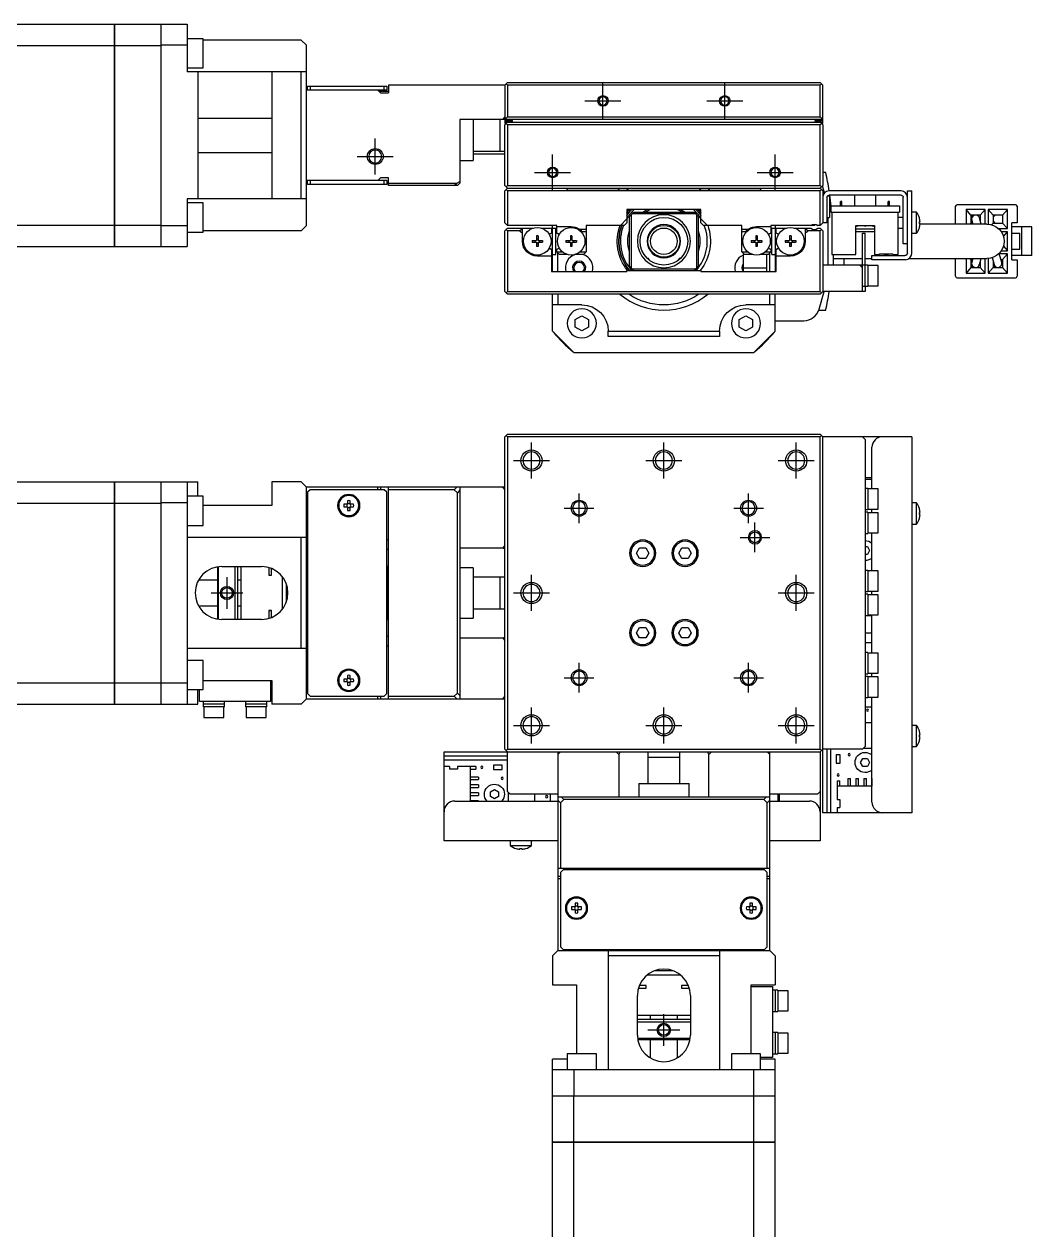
# Model space of a CAD drawing. Extents: x 0 to 840, y -8 to 467.
# Drawn here: x 228.7 to 419, y 238.8 to 466.5 of the extents above; entities that cross this region are included whole.
import ezdxf

# ---------------------------------------------------------------- set-up
doc = ezdxf.new("R2010")
doc.units = 0
doc.header["$LTSCALE"] = 0.5
doc.linetypes.add('CENTER', pattern=[50.8, 31.75, -6.35, 6.35, -6.35])
for name, color, linetype in [('MSM_CENTER', 1, 'CENTER'), ('MSM_CONTINUOUS', 7, 'CONTINUOUS'), ('MSM_NARROW', 5, 'CONTINUOUS')]:
    doc.layers.add(name, color=color, linetype=linetype)

msp = doc.modelspace()

# ---------------------------------------------------------------- linework, layer by layer
at = {"layer": 'MSM_CENTER'}
for p, q in [((338.05, 448.6), (338.05, 455.4)), ((361.05, 448.6), (361.05, 455.4)), ((334.65, 452), (341.45, 452)), ((357.65, 452), (364.45, 452)), ((295.05, 438.1), (295.05, 444.9)), ((328.55, 435.1), (328.55, 441.9)), ((370.55, 435.1), (370.55, 441.9)), ((291.65, 441.5), (298.45, 441.5)), ((325.15, 438.5), (331.95, 438.5)), ((367.15, 438.5), (373.95, 438.5)), ((324.55, 380.7), (324.55, 387.5)), ((349.55, 380.7), (349.55, 387.5)), ((374.55, 380.7), (374.55, 387.5)), ((321.15, 384.1), (327.95, 384.1)), ((346.15, 384.1), (352.95, 384.1)), ((371.15, 384.1), (377.95, 384.1)), ((333.55, 372.3), (333.55, 377.9)), ((365.55, 372.3), (365.55, 377.9)), ((330.75, 375.1), (336.35, 375.1)), ((362.75, 375.1), (368.35, 375.1)), ((366.75, 366.8), (366.75, 372.4)), ((363.95, 369.6), (369.55, 369.6)), ((267.05, 362.1), (267.05, 356.1)), ((324.55, 355.7), (324.55, 362.5)), ((374.55, 355.7), (374.55, 362.5)), ((264.05, 359.1), (270.05, 359.1)), ((321.15, 359.1), (327.95, 359.1)), ((371.15, 359.1), (377.95, 359.1)), ((333.55, 340.3), (333.55, 345.9)), ((365.55, 340.3), (365.55, 345.9)), ((330.75, 343.1), (336.35, 343.1)), ((362.75, 343.1), (368.35, 343.1)), ((324.55, 330.7), (324.55, 337.5)), ((349.55, 330.7), (349.55, 337.5)), ((374.55, 330.7), (374.55, 337.5)), ((321.15, 334.1), (327.95, 334.1)), ((346.15, 334.1), (352.95, 334.1)), ((371.15, 334.1), (377.95, 334.1)), ((349.55, 273.6), (349.55, 279.6)), ((346.55, 276.6), (352.55, 276.6))]:
    msp.add_line(p, q, dxfattribs=at)
at = {"layer": 'MSM_CONTINUOUS'}
for p, q in [((221.85, 466.5), (245.8, 466.5)), ((245.8, 424.5), (245.8, 466.5)), ((245.8, 466.45), (245.85, 466.45)), ((245.85, 424.5), (245.85, 466.5)), ((245.85, 466.5), (259.55, 466.5)), ((254.55, 466.5), (254.55, 424.5)), ((259.55, 466.5), (259.55, 457.5)), ((221.85, 462.47), (245.8, 462.47)), ((245.8, 462.22), (245.85, 462.22)), ((245.85, 462.47), (254.55, 462.47)), ((259.55, 462.5), (254.55, 462.5)), ((262.55, 463.75), (259.55, 463.75)), ((262.55, 458.25), (262.55, 463.75)), ((281.05, 463.5), (262.55, 463.5)), ((282.05, 462.5), (281.05, 463.5)), ((282.05, 428.5), (282.05, 462.5)), ((259.55, 458.25), (262.55, 458.25)), ((282.05, 457.5), (259.55, 457.5)), ((261.55, 457.5), (261.55, 433.5)), ((275.55, 457.5), (275.55, 433.5)), ((281.05, 433.5), (281.05, 457.5)), ((320.05, 455.5), (319.8, 455.25)), ((320.05, 455.5), (379.05, 455.5)), ((379.55, 455), (379.05, 455.5)), ((297.25, 454), (282.05, 454)), ((282.25, 454), (282.25, 454.8)), ((282.25, 454.8), (297.25, 454.8)), ((282.75, 454.8), (282.75, 454)), ((296.05, 453.5), (295.55, 454)), ((297.55, 453.75), (295.8, 453.75)), ((296.05, 453.5), (297.55, 453.5)), ((296.75, 454), (296.75, 454.8)), ((297.25, 454.8), (297.25, 454)), ((297.55, 455), (297.55, 453.5)), ((319.55, 455), (297.55, 455)), ((319.55, 455), (319.8, 455.25)), ((319.55, 455), (319.55, 447.8)), ((319.8, 455.25), (320.05, 455)), ((320.05, 455), (320.05, 449)), ((379.05, 455), (320.05, 455)), ((379.05, 455), (379.3, 455.25)), ((379.05, 449), (379.05, 455)), ((379.55, 447.8), (379.55, 455)), ((275.55, 448.71), (261.55, 448.71)), ((379.55, 448.5), (311.05, 448.5)), ((311.05, 448.5), (311.05, 436.5)), ((313.55, 448.5), (313.55, 440.75)), ((318.55, 448.5), (318.55, 442.5)), ((319.55, 449), (319.05, 448.5)), ((320.05, 449), (319.55, 448.5)), ((320.05, 449), (379.05, 449)), ((379.55, 448.5), (379.05, 449)), ((319.55, 448.28), (320.95, 448.28)), ((319.55, 447.5), (320.05, 448)), ((319.65, 447.7), (319.55, 447.8)), ((319.55, 436), (319.55, 447.5)), ((319.65, 447.6), (319.65, 447.8)), ((319.8, 447.75), (320.05, 447.5)), ((320.65, 448.1), (319.95, 448.1)), ((320.05, 448), (379.05, 448)), ((320.05, 447.5), (320.05, 436)), ((379.05, 447.5), (320.05, 447.5)), ((320.95, 448), (320.95, 448.28)), ((379.55, 448.28), (378.15, 448.28)), ((378.15, 448), (378.15, 448.28)), ((379.15, 448.1), (378.45, 448.1)), ((379.55, 447.5), (379.05, 448)), ((379.05, 447.5), (379.3, 447.75)), ((379.05, 436), (379.05, 447.5)), ((379.55, 447.8), (379.45, 447.7)), ((379.45, 447.8), (379.45, 447.6)), ((379.55, 447.5), (379.55, 436)), ((261.55, 442.29), (275.55, 442.29)), ((313.55, 442.5), (319.55, 442.5)), ((313.55, 442), (319.55, 442)), ((311.05, 440.75), (313.55, 440.75)), ((295.55, 437), (296.05, 437.5)), ((297.55, 437.5), (296.05, 437.5)), ((297.55, 436), (297.55, 437.5)), ((380.12, 438.5), (379.55, 438.5)), ((297.25, 437), (282.05, 437)), ((282.25, 436.2), (282.25, 437)), ((297.25, 436.2), (282.25, 436.2)), ((282.75, 437), (282.75, 436.2)), ((296.75, 436.2), (296.75, 437)), ((297.25, 437), (297.25, 436.2)), ((297.55, 436.5), (310.44, 436.5)), ((310.55, 436), (297.55, 436)), ((309.94, 436), (310.44, 436.5)), ((310.44, 436.5), (311.05, 436.81)), ((311.05, 436.5), (310.55, 436)), ((320.05, 435.5), (319.55, 436)), ((319.55, 435), (320.05, 435.5)), ((319.55, 429), (319.55, 435)), ((320.05, 436), (319.8, 435.75)), ((319.8, 435.25), (320.05, 435)), ((320.05, 436), (379.05, 436)), ((320.05, 435.5), (379.05, 435.5)), ((320.05, 435), (320.05, 428.5)), ((379.05, 435), (320.05, 435)), ((331.05, 435.5), (331.4, 435.15)), ((331.4, 435.15), (367.7, 435.15)), ((367.7, 435.15), (368.05, 435.5)), ((379.3, 435.75), (379.05, 436)), ((379.05, 435.5), (379.55, 436)), ((379.05, 435.5), (379.55, 435)), ((379.05, 435), (379.3, 435.25)), ((379.05, 428.5), (379.05, 435)), ((379.9, 434.65), (379.53, 435.98)), ((379.55, 435), (379.55, 429)), ((394.35, 435), (380.75, 435)), ((395.55, 435), (396.35, 435)), ((395.55, 423.3), (395.55, 435)), ((396.35, 423.2), (396.35, 435)), ((282.05, 433.5), (259.55, 433.5)), ((259.55, 433.5), (259.55, 424.5)), ((262.55, 432.75), (259.55, 432.75)), ((262.55, 427.25), (262.55, 432.75)), ((380.35, 433.8), (380.35, 429)), ((380.85, 434), (380.4, 434)), ((380.55, 434), (380.55, 434.15)), ((394.35, 434.2), (380.75, 434.2)), ((380.85, 434), (380.85, 430)), ((382.92, 432.2), (382.92, 433)), ((383.17, 433), (382.92, 433)), ((383.17, 432.2), (383.17, 433)), ((385.55, 434.2), (385.55, 432.2)), ((389.55, 432.2), (389.55, 434.2)), ((392.17, 433), (391.92, 433)), ((391.92, 432.2), (391.92, 433)), ((392.17, 432.2), (392.17, 433)), ((394.75, 425), (394.75, 433.8)), ((356.55, 431.5), (342.55, 431.5)), ((342.55, 431.5), (342.55, 429)), ((343.05, 430.2), (343.35, 430.5)), ((343.55, 430.7), (343.35, 430.5)), ((343.35, 430.5), (343.35, 420.5)), ((343.55, 430.7), (343.85, 431)), ((355.55, 430.7), (343.55, 430.7)), ((343.85, 431), (355.25, 431)), ((355.25, 431), (356.05, 430.2)), ((355.75, 420.5), (355.75, 430.5)), ((356.55, 429), (356.55, 431.5)), ((381.05, 431.32), (380.85, 431.32)), ((381.05, 432.2), (381.05, 431)), ((381.05, 432.2), (394.05, 432.2)), ((381.05, 431), (394.05, 431)), ((381.3, 431), (381.3, 423)), ((393.8, 423), (393.8, 431)), ((394.05, 432.2), (394.05, 431)), ((397.25, 431), (396.35, 431)), ((397.25, 427), (397.25, 431)), ((404.65, 428.75), (404.65, 432.1)), ((415.95, 432.4), (404.95, 432.4)), ((410.2, 431.5), (406.65, 431.5)), ((407.55, 430.45), (406.65, 431.5)), ((406.65, 431.5), (406.65, 428.75)), ((409.3, 430.45), (407.55, 430.45)), ((407.55, 430.45), (407.55, 428.95)), ((407.55, 430.08), (407.92, 430.45)), ((409.3, 430.45), (410.2, 431.5)), ((409.3, 430.45), (409.3, 429.39)), ((410.2, 428.75), (410.2, 431.5)), ((410.8, 431.5), (410.8, 428.74)), ((414.45, 431.5), (410.8, 431.5)), ((411.75, 430.45), (410.8, 431.5)), ((413.5, 430.45), (411.75, 430.45)), ((411.75, 430.45), (411.75, 428.95)), ((411.75, 430.08), (412.12, 430.45)), ((413.5, 430.45), (414.45, 431.5)), ((413.5, 430.45), (413.5, 428.95)), ((414.45, 427.9), (414.45, 431.5)), ((416.25, 432.1), (416.25, 429)), ((221.85, 428.53), (245.8, 428.53)), ((245.8, 428.79), (245.85, 428.79)), ((245.85, 428.53), (254.55, 428.53)), ((254.55, 428.5), (259.55, 428.5)), ((281.05, 427.5), (282.05, 428.5)), ((320.05, 428.5), (319.55, 429)), ((319.55, 427.5), (320.05, 428)), ((329.35, 428.5), (320.05, 428.5)), ((320.05, 428), (324.93, 428)), ((322.85, 425.5), (322.85, 428)), ((326.36, 428), (328.35, 428)), ((328.35, 428), (328.35, 427.05)), ((328.55, 419.8), (328.55, 428.5)), ((328.55, 428), (329.15, 428)), ((329.15, 423), (329.15, 428)), ((329.35, 427.05), (329.35, 428.5)), ((329.35, 428.28), (332, 428.28)), ((342.05, 428.5), (334.85, 428.5)), ((334.85, 428.5), (334.85, 423.5)), ((341.34, 428.5), (342.55, 429.71)), ((342.55, 429), (342.05, 428.5)), ((343.05, 420.8), (343.05, 430.2)), ((348.49, 428.47), (348.48, 428.47)), ((356.05, 430.2), (356.05, 420.8)), ((356.55, 429.71), (357.76, 428.5)), ((357.05, 428.5), (356.55, 429)), ((364.25, 428.5), (357.05, 428.5)), ((364.25, 423.5), (364.25, 428.5)), ((367.09, 428.28), (369.75, 428.28)), ((378.05, 428.5), (369.75, 428.5)), ((369.75, 428.5), (369.75, 427.05)), ((369.95, 428), (370.55, 428)), ((369.95, 423), (369.95, 428)), ((370.55, 428.5), (370.55, 419.8)), ((370.75, 427.05), (370.75, 428)), ((370.75, 428), (372.73, 428)), ((374.16, 428), (377.29, 428)), ((376.25, 428), (376.25, 425.5)), ((378.05, 428.5), (378.05, 428.75)), ((379.05, 428.5), (378.61, 428.5)), ((378.61, 428), (379.05, 428)), ((379.55, 429), (379.05, 428.5)), ((379.05, 428), (379.55, 427.5)), ((380.35, 429), (379.55, 429)), ((380.35, 430), (380.85, 430)), ((380.55, 421), (380.55, 430)), ((385.8, 428.5), (389.3, 428.5)), ((385.8, 423), (385.8, 428.5)), ((389.3, 428.5), (389.3, 423)), ((394.75, 430), (393.8, 430)), ((393.8, 428), (394.75, 428)), ((397.8, 429.93), (397.8, 429.95)), ((397.8, 429.2), (397.94, 429.2)), ((397.8, 428.8), (397.8, 429.2)), ((397.94, 428.8), (397.8, 428.8)), ((397.8, 428.05), (397.8, 428.07)), ((410.55, 428.75), (397.93, 428.75)), ((407.55, 428.95), (407.38, 428.75)), ((407.84, 429.04), (407.55, 429.33)), ((407.55, 428.95), (407.86, 428.95)), ((407.7, 429.49), (407.92, 428.75)), ((409.49, 428.75), (409.14, 429.91)), ((411.75, 428.95), (411.45, 428.62)), ((412.12, 428.95), (411.75, 429.33)), ((411.75, 428.95), (413.5, 428.95)), ((413.5, 428.95), (414.45, 427.9)), ((416.25, 429), (415.25, 429)), ((415.25, 422), (415.25, 429)), ((419.05, 428.2), (415.25, 428.2)), ((417.13, 422.8), (417.13, 428.2)), ((419.05, 422.8), (419.05, 428.2)), ((259.55, 427.25), (262.55, 427.25)), ((281.05, 427.5), (262.55, 427.5)), ((319.55, 416), (319.55, 427.5)), ((319.8, 427.75), (320.05, 427.5)), ((320.05, 427.5), (320.05, 416)), ((322.35, 427.5), (320.05, 427.5)), ((322.85, 427.86), (322.35, 427.5)), ((322.35, 427.5), (322.85, 427)), ((325.79, 426.5), (325.5, 426.5)), ((325.5, 426.5), (325.5, 425.71)), ((325.5, 425.97), (325.79, 425.97)), ((325.79, 426.5), (325.79, 425.71)), ((328.35, 427.05), (328.05, 426.88)), ((329.35, 427.05), (329.57, 426.92)), ((329.55, 426.93), (329.55, 426.94)), ((332.19, 426.5), (331.9, 426.5)), ((331.9, 426.5), (331.9, 425.71)), ((331.9, 425.97), (332.19, 425.97)), ((332.19, 426.5), (332.19, 425.71)), ((333.56, 427.8), (334.85, 427.8)), ((334.85, 427.3), (334.13, 427.3)), ((346.68, 426.81), (346.75, 426.88)), ((346.75, 426.94), (346.75, 426.88)), ((364.25, 427.8), (365.53, 427.8)), ((364.97, 427.3), (364.25, 427.3)), ((367.19, 426.5), (366.9, 426.5)), ((366.9, 426.5), (366.9, 425.71)), ((366.9, 425.97), (367.19, 425.97)), ((367.19, 426.5), (367.19, 425.71)), ((369.53, 426.92), (369.75, 427.05)), ((369.55, 426.93), (369.55, 426.94)), ((371.04, 426.88), (370.75, 427.05)), ((373.59, 426.5), (373.3, 426.5)), ((373.3, 426.5), (373.3, 425.71)), ((373.3, 425.97), (373.59, 425.97)), ((373.59, 426.5), (373.59, 425.71)), ((376.75, 427.5), (376.25, 427.86)), ((376.25, 427), (376.75, 427.5)), ((379.05, 427.5), (376.75, 427.5)), ((379.05, 427.5), (379.3, 427.75)), ((379.05, 416), (379.05, 427.5)), ((379.55, 427.5), (379.55, 416)), ((389.3, 427.8), (385.8, 427.8)), ((389.3, 427.3), (385.8, 427.3)), ((387.05, 416), (387.05, 427)), ((387.05, 427), (387.55, 427)), ((387.55, 417), (387.55, 427)), ((396.35, 427), (397.25, 427)), ((412.74, 427.9), (414.45, 427.9)), ((414.45, 427.3), (413.25, 427.3)), ((413.66, 426.43), (414.45, 427.3)), ((414.45, 423.7), (414.45, 427.3)), ((415.25, 427), (416.75, 427)), ((416.75, 424), (416.75, 427)), ((221.85, 424.5), (245.8, 424.5)), ((245.8, 424.55), (245.85, 424.55)), ((245.85, 424.5), (259.55, 424.5)), ((324.65, 425.65), (325.44, 425.65)), ((324.65, 425.65), (324.65, 425.36)), ((324.65, 425.36), (325.44, 425.36)), ((325.18, 425.65), (325.18, 425.36)), ((325.5, 425.3), (325.5, 424.5)), ((325.5, 425.03), (325.79, 425.03)), ((325.79, 424.5), (325.5, 424.5)), ((325.79, 425.3), (325.79, 424.5)), ((325.85, 425.65), (326.65, 425.65)), ((325.85, 425.36), (326.65, 425.36)), ((326.12, 425.36), (326.12, 425.65)), ((326.65, 425.65), (326.65, 425.36)), ((328.05, 424.12), (328.35, 423.95)), ((328.35, 423.95), (328.35, 419.8)), ((329.57, 424.08), (329.35, 423.95)), ((329.35, 423.5), (329.35, 423.95)), ((329.35, 423.5), (330.39, 423.5)), ((329.85, 423), (329.35, 423.5)), ((329.55, 424.07), (329.55, 424.08)), ((331.05, 425.65), (331.84, 425.65)), ((331.05, 425.65), (331.05, 425.36)), ((331.05, 425.36), (331.84, 425.36)), ((331.58, 425.65), (331.58, 425.36)), ((331.9, 425.3), (331.9, 424.5)), ((331.9, 425.03), (332.19, 425.03)), ((332.19, 424.5), (331.9, 424.5)), ((332.19, 425.3), (332.19, 424.5)), ((332.25, 425.65), (333.05, 425.65)), ((332.25, 425.36), (333.05, 425.36)), ((332.52, 425.36), (332.52, 425.65)), ((333.05, 425.65), (333.05, 425.36)), ((333.71, 423.5), (334.85, 423.5)), ((334.85, 423.5), (334.35, 423)), ((346.75, 424.13), (346.68, 424.19)), ((346.75, 424.13), (346.75, 424.06)), ((364.25, 423.5), (365.39, 423.5)), ((364.75, 423), (364.25, 423.5)), ((366.05, 425.65), (366.84, 425.65)), ((366.05, 425.65), (366.05, 425.36)), ((366.05, 425.36), (366.84, 425.36)), ((366.58, 425.65), (366.58, 425.36)), ((366.9, 425.3), (366.9, 424.5)), ((366.9, 425.03), (367.19, 425.03)), ((367.19, 424.5), (366.9, 424.5)), ((367.19, 425.3), (367.19, 424.5)), ((367.25, 425.65), (368.05, 425.65)), ((367.25, 425.36), (368.05, 425.36)), ((367.52, 425.36), (367.52, 425.65)), ((368.05, 425.65), (368.05, 425.36)), ((368.71, 423.5), (369.75, 423.5)), ((369.75, 423.5), (369.25, 423)), ((369.75, 423.95), (369.53, 424.08)), ((369.55, 424.07), (369.55, 424.08)), ((369.75, 423.95), (369.75, 423.5)), ((370.75, 423.95), (371.04, 424.12)), ((370.75, 419.8), (370.75, 423.95)), ((372.45, 425.65), (373.24, 425.65)), ((372.45, 425.65), (372.45, 425.36)), ((372.45, 425.36), (373.24, 425.36)), ((372.98, 425.65), (372.98, 425.36)), ((373.3, 425.3), (373.3, 424.5)), ((373.3, 425.03), (373.59, 425.03)), ((373.59, 424.5), (373.3, 424.5)), ((373.59, 425.3), (373.59, 424.5)), ((373.65, 425.65), (374.45, 425.65)), ((373.65, 425.36), (374.45, 425.36)), ((373.92, 425.36), (373.92, 425.65)), ((374.45, 425.65), (374.45, 425.36)), ((395.55, 425), (394.75, 425)), ((413.25, 423.7), (414.45, 423.7)), ((413.66, 424.57), (414.45, 423.7)), ((415.25, 424), (416.75, 424)), ((328.35, 422.7), (325.65, 422.7)), ((328.55, 423), (329.15, 423)), ((329.55, 419.8), (329.55, 423.3)), ((331.33, 423), (329.85, 423)), ((334.35, 423), (332.76, 423)), ((346.38, 422.3), (346.57, 422.3)), ((346.8, 422.08), (346.57, 422.3)), ((346.8, 422.08), (346.63, 422.08)), ((346.8, 421.94), (346.8, 422.08)), ((346.8, 421.94), (346.8, 421.94)), ((348.48, 422.54), (348.49, 422.54)), ((352.52, 422.3), (352.3, 422.08)), ((352.47, 422.08), (352.3, 422.08)), ((352.3, 422.08), (352.3, 421.94)), ((352.52, 422.3), (352.71, 422.3)), ((366.33, 423), (364.5, 423)), ((364.5, 423), (364.5, 419.8)), ((369.25, 423), (367.76, 423)), ((369, 419.8), (369, 423)), ((369.55, 419.8), (369.55, 423.3)), ((369.95, 423), (370.55, 423)), ((373.45, 422.7), (370.75, 422.7)), ((381.3, 423), (385.8, 423)), ((381.55, 423), (381.55, 421)), ((381.55, 422.25), (387.05, 422.25)), ((383.55, 422.25), (383.55, 421)), ((387.55, 422.25), (388.85, 422.25)), ((388.85, 422), (388.85, 422.8)), ((388.85, 422.8), (395.05, 422.8)), ((395.15, 422), (388.85, 422)), ((389.3, 423), (390.3, 423)), ((390.3, 423.1), (392.8, 423.1)), ((390.3, 423), (390.3, 423.1)), ((391.1, 423.1), (391.1, 423)), ((391.1, 423), (392, 423)), ((391.47, 423.1), (391.47, 423)), ((391.62, 423.1), (391.62, 423)), ((392, 423.1), (392, 423)), ((392.8, 423), (392.8, 423.1)), ((392.8, 423), (393.8, 423)), ((395.88, 422.25), (410.55, 422.25)), ((404.65, 418.9), (404.65, 422.25)), ((406.65, 422.25), (406.65, 419.5)), ((407.55, 422.05), (407.38, 422.25)), ((407.86, 422.05), (407.55, 422.05)), ((407.55, 422.05), (407.55, 420.55)), ((407.55, 421.68), (407.84, 421.97)), ((407.92, 422.25), (407.7, 421.51)), ((409.14, 421.09), (409.49, 422.25)), ((409.3, 421.61), (409.3, 420.55)), ((410.2, 419.5), (410.2, 422.25)), ((410.8, 422.26), (410.8, 419.5)), ((411.58, 422.23), (411.45, 422.38)), ((411.54, 422.41), (411.9, 421.1)), ((411.75, 421.65), (411.75, 420.55)), ((413.35, 421.5), (412.87, 423.22)), ((414.45, 423.1), (412.9, 423.1)), ((413.19, 422.05), (413.5, 422.05)), ((413.5, 422.05), (414.45, 423.1)), ((413.5, 422.05), (413.5, 420.55)), ((414.45, 419.5), (414.45, 423.1)), ((419.05, 422.8), (415.25, 422.8)), ((415.25, 422), (416.25, 422)), ((416.25, 422), (416.25, 418.9)), ((328.35, 419.8), (342.55, 419.8)), ((342.55, 419.8), (342.55, 420)), ((342.55, 420), (356.55, 420)), ((343.85, 420), (343.05, 420.8)), ((343.55, 420.3), (355.55, 420.3)), ((355.55, 420.3), (355.25, 420)), ((355.55, 420.3), (355.75, 420.5)), ((356.05, 420.8), (355.75, 420.5)), ((356.55, 420), (356.55, 419.8)), ((356.55, 419.8), (370.75, 419.8)), ((364.5, 420.5), (369, 420.5)), ((388.05, 421), (379.55, 421)), ((386.55, 421), (387.05, 420.5)), ((388.05, 421), (388.05, 417)), ((390.05, 420.9), (388.05, 420.9)), ((390.05, 417.1), (390.05, 420.9)), ((407.55, 420.55), (406.65, 419.5)), ((406.65, 419.5), (410.2, 419.5)), ((407.92, 420.55), (407.55, 420.93)), ((407.55, 420.55), (409.3, 420.55)), ((409.3, 420.55), (410.2, 419.5)), ((411.75, 420.55), (410.8, 419.5)), ((410.8, 419.5), (414.45, 419.5)), ((412.12, 420.55), (411.75, 420.93)), ((411.75, 420.55), (413.5, 420.55)), ((413.5, 420.55), (414.45, 419.5)), ((387.05, 417), (388.05, 417)), ((387.55, 417), (387.55, 416)), ((388.05, 417.1), (390.05, 417.1)), ((404.95, 418.6), (415.95, 418.6)), ((320.05, 415.5), (319.55, 416)), ((320.05, 416), (319.8, 415.75)), ((320.05, 416), (379.05, 416)), ((379.05, 415.5), (320.05, 415.5)), ((328.55, 408.5), (328.55, 415.5)), ((329.55, 415.5), (329.55, 413.5)), ((369.55, 413.5), (369.55, 415.5)), ((370.55, 408.5), (370.55, 415.5)), ((378.85, 412.67), (379.81, 416)), ((379.3, 415.75), (379.05, 416)), ((379.55, 416), (379.05, 415.5)), ((387.55, 416), (379.55, 416)), ((334.05, 413.5), (328.55, 413.5)), ((370.55, 413.5), (365.05, 413.5)), ((378.8, 412.5), (380.12, 412.5)), ((332.8, 410.72), (334.05, 411.44)), ((332.8, 409.28), (332.8, 410.72)), ((334.05, 411.44), (335.3, 410.72)), ((335.3, 410.72), (335.3, 409.28)), ((363.8, 410.72), (365.05, 411.44)), ((363.8, 409.28), (363.8, 410.72)), ((365.05, 411.44), (366.3, 410.72)), ((366.3, 410.72), (366.3, 409.28)), ((370.55, 410.5), (375.97, 410.5)), ((328.55, 408.5), (332.55, 404.5)), ((334.05, 408.56), (332.8, 409.28)), ((335.3, 409.28), (334.05, 408.56)), ((339.05, 408.5), (360.05, 408.5)), ((339.05, 407.5), (339.05, 408.5)), ((360.05, 408.5), (360.05, 407.5)), ((365.05, 408.56), (363.8, 409.28)), ((366.3, 409.28), (365.05, 408.56)), ((366.55, 404.5), (370.55, 408.5)), ((360.05, 407.5), (339.05, 407.5)), ((332.55, 404.5), (366.55, 404.5)), ((320.05, 389.1), (319.55, 388.6)), ((319.55, 329.6), (319.55, 388.6)), ((320.05, 388.6), (319.8, 388.85)), ((320.05, 389.1), (379.05, 389.1)), ((379.05, 388.6), (320.05, 388.6)), ((320.05, 388.6), (320.05, 329.6)), ((379.55, 388.6), (379.05, 389.1)), ((379.3, 388.85), (379.05, 388.6)), ((379.05, 329.6), (379.05, 388.6)), ((396.35, 388.6), (379.55, 388.6)), ((379.55, 317.6), (379.55, 388.6)), ((387.55, 388.1), (387.05, 388.6)), ((387.55, 388.1), (387.55, 330.1)), ((396.35, 388.6), (396.35, 317.6)), ((388.85, 378.75), (388.85, 386.6)), ((387.55, 380.9), (388.85, 380.9)), ((387.55, 380.6), (388.85, 380.6)), ((221.85, 380.1), (245.8, 380.1)), ((245.8, 338.1), (245.8, 380.1)), ((245.8, 380.05), (245.85, 380.05)), ((245.85, 338.1), (245.85, 380.1)), ((245.85, 380.1), (261.55, 380.1)), ((254.55, 380.1), (254.55, 338.1)), ((259.55, 380.1), (259.55, 338.1)), ((261.55, 377.35), (261.55, 380.1)), ((275.55, 380.1), (275.55, 375.6)), ((281.05, 380.1), (275.55, 380.1)), ((282.05, 379.1), (281.05, 380.1)), ((282.05, 339.1), (282.05, 379.1)), ((319.55, 379.1), (282.05, 379.1)), ((282.75, 378.6), (282.25, 378.1)), ((282.25, 378.1), (282.25, 340.1)), ((296.75, 378.6), (282.75, 378.6)), ((295.55, 378.6), (295.55, 379.1)), ((296.05, 379.1), (296.05, 378.6)), ((297.25, 378.1), (296.75, 378.6)), ((297.25, 340.1), (297.25, 378.1)), ((297.55, 339.1), (297.55, 379.1)), ((309.94, 378.6), (297.55, 378.6)), ((309.94, 378.6), (310.44, 379.1)), ((310.55, 377.99), (309.94, 378.6)), ((311.05, 378.49), (310.55, 377.99)), ((310.55, 340.21), (310.55, 377.99)), ((311.05, 379.1), (311.05, 339.1)), ((319.05, 379.1), (319.55, 378.6)), ((388.05, 378.85), (387.55, 378.85)), ((388.05, 378.85), (388.05, 374.85)), ((390.05, 378.75), (388.05, 378.75)), ((390.05, 374.95), (390.05, 378.75)), ((221.85, 376.07), (245.8, 376.07)), ((245.8, 375.81), (245.85, 375.81)), ((245.85, 376.07), (254.55, 376.07)), ((259.55, 376.1), (254.55, 376.1)), ((262.55, 377.35), (259.55, 377.35)), ((262.55, 371.85), (262.55, 377.35)), ((289.81, 375.84), (289.13, 375.84)), ((289.81, 376.52), (289.81, 375.84)), ((290.29, 375.84), (290.29, 376.52)), ((290.97, 375.84), (290.29, 375.84)), ((397.25, 376.1), (396.35, 376.1)), ((397.25, 372.1), (397.25, 376.1)), ((275.55, 375.6), (262.55, 375.6)), ((289.13, 375.36), (289.81, 375.36)), ((289.81, 375.36), (289.81, 374.68)), ((290.29, 374.68), (290.29, 375.36)), ((290.29, 375.36), (290.97, 375.36)), ((387.55, 374.85), (388.05, 374.85)), ((388.05, 374.35), (387.55, 374.35)), ((388.05, 374.95), (390.05, 374.95)), ((388.05, 374.35), (388.05, 370.35)), ((390.05, 374.25), (388.05, 374.25)), ((388.85, 374.25), (388.85, 374.95)), ((390.05, 370.45), (390.05, 374.25)), ((397.8, 375.03), (397.8, 375.05)), ((397.8, 374.3), (397.94, 374.3)), ((397.8, 373.9), (397.8, 374.3)), ((397.94, 373.9), (397.8, 373.9)), ((259.55, 371.85), (262.55, 371.85)), ((396.35, 372.1), (397.25, 372.1)), ((397.8, 373.15), (397.8, 373.17)), ((282.05, 369.6), (259.55, 369.6)), ((281.05, 348.6), (281.05, 369.6)), ((282.25, 369.1), (282.05, 369.1)), ((297.55, 369.1), (297.25, 369.1)), ((387.55, 370.35), (388.05, 370.35)), ((388.05, 370.45), (390.05, 370.45)), ((388.85, 363.25), (388.85, 370.45)), ((282.25, 366.6), (282.05, 366.6)), ((297.25, 367.35), (297.55, 367.35)), ((319.05, 367.58), (311.05, 367.58)), ((319.55, 368.08), (319.05, 367.58)), ((344.39, 366.6), (344.97, 367.6)), ((344.97, 365.6), (344.39, 366.6)), ((344.97, 367.6), (346.13, 367.6)), ((346.13, 367.6), (346.7, 366.6)), ((346.7, 366.6), (346.13, 365.6)), ((352.39, 366.6), (352.97, 367.6)), ((352.97, 365.6), (352.39, 366.6)), ((352.97, 367.6), (354.13, 367.6)), ((354.13, 367.6), (354.7, 366.6)), ((354.7, 366.6), (354.13, 365.6)), ((387.55, 367.85), (387.98, 367.85)), ((387.98, 367.85), (388.41, 367.1)), ((388.41, 367.1), (387.98, 366.35)), ((346.13, 365.6), (344.97, 365.6)), ((354.13, 365.6), (352.97, 365.6)), ((387.98, 366.35), (387.55, 366.35)), ((265.25, 364.03), (265.25, 354.16)), ((265.45, 354.14), (265.45, 364.06)), ((266.05, 364.1), (273.55, 364.1)), ((268.55, 364.1), (268.55, 354.1)), ((269.05, 364.1), (269.05, 354.1)), ((269.75, 354.1), (269.75, 364.1)), ((274.95, 363.9), (274.95, 362.43)), ((274.95, 362.45), (275.45, 362.45)), ((274.95, 362.43), (275.45, 362.43)), ((275.45, 362.43), (275.45, 363.72)), ((277.45, 362.23), (277.45, 355.97)), ((297.35, 364.1), (297.25, 364.1)), ((297.35, 354.1), (297.35, 364.1)), ((297.55, 363.9), (297.35, 364.1)), ((313.55, 363.85), (311.05, 363.85)), ((313.55, 363.85), (313.55, 354.35)), ((319.55, 362.1), (313.55, 362.1)), ((318.55, 362.1), (318.55, 356.1)), ((388.05, 363.35), (387.55, 363.35)), ((388.05, 363.35), (388.05, 359.35)), ((390.05, 363.25), (388.05, 363.25)), ((390.05, 359.45), (390.05, 363.25)), ((261.72, 361.6), (265.25, 361.6)), ((269.05, 361.6), (269.75, 361.6)), ((278.25, 360.81), (278.25, 357.39)), ((278.25, 360.35), (278.39, 360.35)), ((278.39, 357.85), (278.25, 357.85)), ((387.55, 359.35), (388.05, 359.35)), ((388.05, 358.85), (387.55, 358.85)), ((388.05, 359.45), (390.05, 359.45)), ((388.05, 358.85), (388.05, 354.85)), ((390.05, 358.75), (388.05, 358.75)), ((388.85, 358.75), (388.85, 359.45)), ((390.05, 354.95), (390.05, 358.75)), ((265.25, 356.6), (261.72, 356.6)), ((269.75, 356.6), (269.05, 356.6)), ((274.95, 355.77), (274.95, 354.3)), ((275.45, 355.77), (274.95, 355.77)), ((275.45, 355.75), (274.95, 355.75)), ((275.45, 354.47), (275.45, 355.77)), ((313.55, 356.1), (319.55, 356.1)), ((273.55, 354.1), (266.05, 354.1)), ((297.25, 354.1), (297.35, 354.1)), ((297.35, 354.1), (297.55, 354.3)), ((311.05, 354.35), (313.55, 354.35)), ((387.55, 354.85), (388.05, 354.85)), ((388.85, 354.76), (387.55, 354.76)), ((388.05, 354.95), (390.05, 354.95)), ((388.85, 347.75), (388.85, 354.95)), ((282.05, 351.6), (282.25, 351.6)), ((297.55, 350.85), (297.25, 350.85)), ((311.05, 350.61), (319.05, 350.61)), ((319.05, 350.61), (319.55, 350.11)), ((344.39, 351.6), (344.97, 352.6)), ((344.97, 350.6), (344.39, 351.6)), ((344.97, 352.6), (346.13, 352.6)), ((346.13, 350.6), (344.97, 350.6)), ((346.13, 352.6), (346.7, 351.6)), ((346.7, 351.6), (346.13, 350.6)), ((352.39, 351.6), (352.97, 352.6)), ((352.97, 350.6), (352.39, 351.6)), ((352.97, 352.6), (354.13, 352.6)), ((354.13, 350.6), (352.97, 350.6)), ((354.13, 352.6), (354.7, 351.6)), ((354.7, 351.6), (354.13, 350.6)), ((387.55, 351.56), (388.85, 351.56)), ((282.05, 348.6), (259.55, 348.6)), ((282.05, 349.1), (282.25, 349.1)), ((297.25, 349.1), (297.55, 349.1)), ((388.85, 349.68), (387.55, 349.68)), ((262.55, 346.35), (259.55, 346.35)), ((262.55, 340.85), (262.55, 346.35)), ((388.05, 347.85), (387.55, 347.85)), ((388.05, 347.85), (388.05, 343.85)), ((390.05, 347.75), (388.05, 347.75)), ((390.05, 343.95), (390.05, 347.75)), ((387.55, 343.85), (388.05, 343.85)), ((388.05, 343.95), (390.05, 343.95)), ((388.85, 343.25), (388.85, 343.95)), ((221.85, 342.13), (245.8, 342.13)), ((245.8, 342.39), (245.85, 342.39)), ((245.85, 342.13), (254.55, 342.13)), ((254.55, 342.1), (259.55, 342.1)), ((262.55, 342.6), (275.55, 342.6)), ((275.25, 342.6), (275.25, 338.6)), ((275.55, 342.6), (275.55, 338.1)), ((289.81, 342.84), (289.13, 342.84)), ((289.13, 342.36), (289.81, 342.36)), ((289.81, 343.52), (289.81, 342.84)), ((289.81, 342.36), (289.81, 341.68)), ((290.29, 342.84), (290.29, 343.52)), ((290.97, 342.84), (290.29, 342.84)), ((290.29, 342.36), (290.97, 342.36)), ((290.29, 341.68), (290.29, 342.36)), ((388.05, 343.35), (387.55, 343.35)), ((388.05, 343.35), (388.05, 339.35)), ((390.05, 343.25), (388.05, 343.25)), ((390.05, 339.45), (390.05, 343.25)), ((259.55, 340.85), (262.55, 340.85)), ((261.55, 338.1), (261.55, 340.85)), ((261.85, 338.6), (261.85, 340.85)), ((282.25, 340.1), (282.75, 339.6)), ((282.75, 339.6), (296.75, 339.6)), ((295.55, 339.1), (295.55, 339.6)), ((296.05, 339.6), (296.05, 339.1)), ((296.75, 339.6), (297.25, 340.1)), ((297.55, 339.6), (309.94, 339.6)), ((309.94, 339.6), (310.55, 340.21)), ((310.44, 339.1), (309.94, 339.6)), ((310.55, 340.21), (311.05, 339.71)), ((319.55, 339.6), (319.05, 339.1)), ((387.55, 339.35), (388.05, 339.35)), ((388.05, 339.45), (390.05, 339.45)), ((388.85, 319.6), (388.85, 339.45)), ((209.55, 338.1), (245.8, 338.1)), ((245.8, 338.15), (245.85, 338.15)), ((245.85, 338.1), (261.55, 338.1)), ((275.25, 338.6), (261.85, 338.6)), ((262.55, 338.6), (262.55, 337.6)), ((266.55, 338.1), (262.55, 338.1)), ((266.55, 337.6), (262.55, 337.6)), ((262.65, 337.6), (262.65, 335.6)), ((266.45, 335.6), (266.45, 337.6)), ((266.55, 337.6), (266.55, 338.6)), ((270.55, 338.6), (270.55, 337.6)), ((274.55, 338.1), (270.55, 338.1)), ((274.55, 337.6), (270.55, 337.6)), ((270.65, 337.6), (270.65, 335.6)), ((274.45, 335.6), (274.45, 337.6)), ((274.55, 337.6), (274.55, 338.6)), ((281.05, 338.1), (275.55, 338.1)), ((281.05, 338.1), (282.05, 339.1)), ((282.05, 339.1), (319.55, 339.1)), ((387.55, 337.6), (388.85, 337.6)), ((262.65, 335.6), (266.45, 335.6)), ((270.65, 335.6), (274.45, 335.6)), ((387.55, 334.65), (388.85, 334.65)), ((397.25, 334.1), (396.35, 334.1)), ((397.25, 330.1), (397.25, 334.1)), ((397.8, 333.03), (397.8, 333.05)), ((397.8, 332.3), (397.94, 332.3)), ((397.8, 331.9), (397.8, 332.3)), ((397.94, 331.9), (397.8, 331.9)), ((397.8, 331.15), (397.8, 331.17)), ((308.05, 312.3), (308.05, 329.1)), ((308.05, 329.1), (379.05, 329.1)), ((320.05, 328.3), (308.05, 328.3)), ((319.55, 329.6), (320.05, 329.1)), ((319.8, 329.35), (320.05, 329.6)), ((320.05, 329.6), (379.05, 329.6)), ((320.05, 321.6), (320.05, 329.1)), ((329.55, 329.1), (329.55, 291.6)), ((329.55, 328.6), (330.05, 329.1)), ((340.56, 329.1), (341.06, 328.6)), ((341.06, 328.6), (341.06, 320.6)), ((346.55, 329.1), (346.55, 323.1)), ((346.55, 328.1), (352.55, 328.1)), ((352.55, 323.1), (352.55, 329.1)), ((358.03, 328.6), (358.53, 329.1)), ((358.03, 320.6), (358.03, 328.6)), ((369.05, 329.1), (369.55, 328.6)), ((369.55, 291.6), (369.55, 329.1)), ((379.05, 329.1), (379.55, 329.6)), ((379.05, 329.6), (379.3, 329.35)), ((379.05, 329.1), (379.05, 312.3)), ((387.05, 329.6), (379.55, 329.6)), ((380.35, 329.6), (380.35, 317.6)), ((381.05, 317.6), (381.05, 329.6)), ((382.87, 328.56), (382.07, 328.56)), ((382.07, 328.56), (382.07, 326.96)), ((382.87, 326.96), (382.87, 328.56)), ((386.68, 327.1), (387.12, 327.85)), ((387.05, 329.6), (387.55, 330.1)), ((387.12, 327.85), (387.98, 327.85)), ((388.85, 329.75), (387.2, 329.75)), ((387.98, 327.85), (388.41, 327.1)), ((396.35, 330.1), (397.25, 330.1)), ((308.05, 327.6), (320.05, 327.6)), ((309.05, 326.35), (308.05, 326.35)), ((309.05, 326.35), (309.05, 325.85)), ((310.55, 325.85), (309.05, 325.85)), ((314.05, 326.35), (310.55, 326.35)), ((310.55, 326.35), (310.55, 325.85)), ((313.05, 319.8), (313.05, 326.35)), ((313.05, 325.85), (314.05, 325.85)), ((314.05, 326.35), (314.05, 325.85)), ((317.41, 326.58), (317.41, 325.78)), ((319.01, 326.58), (317.41, 326.58)), ((317.41, 325.78), (319.01, 325.78)), ((319.01, 325.78), (319.01, 326.58)), ((382.07, 326.96), (382.87, 326.96)), ((387.12, 326.35), (386.68, 327.1)), ((387.98, 326.35), (387.12, 326.35)), ((388.41, 327.1), (387.98, 326.35)), ((314.55, 324.35), (313.05, 324.35)), ((313.05, 323.85), (314.55, 323.85)), ((314.55, 324.35), (314.55, 323.85)), ((382.3, 323.6), (382.3, 320.1)), ((382.3, 323.6), (382.8, 323.6)), ((382.8, 322.6), (382.8, 323.6)), ((384.3, 324.1), (384.8, 324.1)), ((384.3, 324.1), (384.3, 322.6)), ((384.8, 322.6), (384.8, 324.1)), ((385.8, 324.1), (386.3, 324.1)), ((385.8, 324.1), (385.8, 322.6)), ((386.3, 322.6), (386.3, 324.1)), ((387.3, 324.1), (387.8, 324.1)), ((387.3, 324.1), (387.3, 322.6)), ((387.8, 322.6), (387.8, 324.1)), ((388.8, 324.1), (388.85, 324.1)), ((388.8, 324.1), (388.8, 322.6)), ((314.55, 322.85), (313.05, 322.85)), ((313.05, 322.35), (314.55, 322.35)), ((314.55, 321.35), (313.05, 321.35)), ((314.55, 322.85), (314.55, 322.35)), ((314.55, 321.35), (314.55, 320.85)), ((316.8, 321.53), (317.55, 321.97)), ((316.8, 320.67), (316.8, 321.53)), ((317.55, 321.97), (318.3, 321.53)), ((318.3, 321.53), (318.3, 320.67)), ((320.05, 321.6), (320.55, 321.1)), ((320.2, 319.8), (320.2, 321.44)), ((329.55, 321.1), (320.55, 321.1)), ((325.1, 321.1), (325.1, 319.8)), ((328.05, 321.1), (328.05, 319.8)), ((344.8, 323.1), (354.3, 323.1)), ((344.8, 323.1), (344.8, 320.6)), ((354.3, 320.6), (354.3, 323.1)), ((378.55, 321.1), (369.55, 321.1)), ((371.05, 321.1), (371.05, 319.8)), ((371.35, 321.1), (371.35, 319.8)), ((378.55, 321.1), (379.05, 321.6)), ((388.85, 322.6), (382.3, 322.6)), ((310.05, 319.8), (329.55, 319.8)), ((313.05, 320.85), (314.55, 320.85)), ((314.55, 319.85), (313.05, 319.85)), ((314.55, 319.85), (314.55, 319.8)), ((317.55, 320.23), (316.8, 320.67)), ((318.3, 320.67), (317.55, 320.23)), ((329.55, 320.6), (369.55, 320.6)), ((330.05, 319.49), (329.55, 319.99)), ((330.66, 320.1), (330.05, 319.49)), ((330.05, 319.49), (330.05, 307.1)), ((330.16, 320.6), (330.66, 320.1)), ((368.44, 320.1), (330.66, 320.1)), ((368.44, 320.1), (368.94, 320.6)), ((369.05, 319.49), (368.44, 320.1)), ((369.55, 319.99), (369.05, 319.49)), ((369.05, 307.1), (369.05, 319.49)), ((369.55, 319.8), (377.05, 319.8)), ((382.3, 320.1), (382.8, 320.1)), ((382.8, 320.1), (382.8, 318.6)), ((396.35, 317.6), (379.55, 317.6)), ((382.3, 318.6), (382.3, 317.6)), ((382.3, 318.6), (382.8, 318.6)), ((329.55, 312.3), (308.05, 312.3)), ((320.55, 312.3), (320.55, 311.4)), ((324.55, 311.4), (324.55, 312.3)), ((379.05, 312.3), (369.55, 312.3)), ((320.55, 311.4), (324.55, 311.4)), ((321.6, 310.84), (321.62, 310.84)), ((322.35, 310.84), (322.75, 310.84)), ((322.35, 310.71), (322.35, 310.84)), ((322.75, 310.84), (322.75, 310.71)), ((323.48, 310.84), (323.5, 310.84)), ((369.55, 307.1), (329.55, 307.1)), ((329.55, 305.6), (330.05, 305.6)), ((330.05, 305.1), (329.55, 305.1)), ((330.55, 306.8), (330.05, 306.3)), ((330.05, 306.3), (330.05, 292.3)), ((368.55, 306.8), (330.55, 306.8)), ((339.55, 307.1), (339.55, 306.8)), ((341.3, 306.8), (341.3, 307.1)), ((344.75, 307.1), (344.55, 306.9)), ((354.55, 306.9), (344.55, 306.9)), ((344.55, 306.9), (344.55, 306.8)), ((354.55, 306.9), (354.35, 307.1)), ((354.55, 306.8), (354.55, 306.9)), ((357.8, 307.1), (357.8, 306.8)), ((359.55, 306.8), (359.55, 307.1)), ((369.05, 306.3), (368.55, 306.8)), ((369.05, 292.3), (369.05, 306.3)), ((369.05, 305.6), (369.55, 305.6)), ((369.55, 305.1), (369.05, 305.1)), ((332.81, 300.52), (332.81, 299.84)), ((333.29, 299.84), (333.29, 300.52)), ((365.81, 300.52), (365.81, 299.84)), ((366.29, 299.84), (366.29, 300.52)), ((332.81, 299.84), (332.13, 299.84)), ((332.13, 299.36), (332.81, 299.36)), ((332.81, 299.36), (332.81, 298.68)), ((333.97, 299.84), (333.29, 299.84)), ((333.29, 298.68), (333.29, 299.36)), ((333.29, 299.36), (333.97, 299.36)), ((365.81, 299.84), (365.13, 299.84)), ((365.13, 299.36), (365.81, 299.36)), ((365.81, 299.36), (365.81, 298.68)), ((366.97, 299.84), (366.29, 299.84)), ((366.29, 299.36), (366.97, 299.36)), ((366.29, 298.68), (366.29, 299.36)), ((329.55, 291.6), (328.55, 290.6)), ((329.55, 291.6), (369.55, 291.6)), ((330.05, 292.3), (330.55, 291.8)), ((330.55, 291.8), (368.55, 291.8)), ((339.05, 291.6), (339.05, 269.1)), ((339.55, 291.8), (339.55, 291.6)), ((342.05, 291.8), (342.05, 291.6)), ((357.05, 291.6), (357.05, 291.8)), ((359.55, 291.6), (359.55, 291.8)), ((360.05, 291.6), (360.05, 269.1)), ((368.55, 291.8), (369.05, 292.3)), ((370.55, 290.6), (369.55, 291.6)), ((328.55, 290.6), (328.55, 285.1)), ((360.05, 290.6), (339.05, 290.6)), ((370.55, 290.6), (370.55, 285.1)), ((346.42, 287), (352.68, 287)), ((347.84, 287.8), (351.25, 287.8)), ((348.3, 287.8), (348.3, 287.94)), ((350.8, 287.94), (350.8, 287.8)), ((328.55, 285.1), (333.05, 285.1)), ((333.05, 285.1), (333.05, 272.1)), ((346.22, 285), (344.92, 285)), ((346.2, 284.5), (346.2, 285)), ((346.22, 284.5), (346.22, 285)), ((354.17, 285), (352.88, 285)), ((352.88, 285), (352.88, 284.5)), ((352.9, 285), (352.9, 284.5)), ((366.05, 285.1), (370.55, 285.1)), ((366.05, 272.1), (366.05, 285.1)), ((366.05, 284.8), (370.05, 284.8)), ((370.05, 284.8), (370.05, 271.4)), ((344.55, 275.6), (344.55, 283.1)), ((344.75, 284.5), (346.22, 284.5)), ((352.88, 284.5), (354.35, 284.5)), ((354.55, 283.1), (354.55, 275.6)), ((371.05, 284.1), (370.05, 284.1)), ((370.55, 284.1), (370.55, 280.1)), ((371.05, 284.1), (371.05, 280.1)), ((373.05, 284), (371.05, 284)), ((373.05, 280.2), (373.05, 284)), ((370.05, 280.1), (371.05, 280.1)), ((371.05, 280.2), (373.05, 280.2)), ((354.55, 279.3), (344.55, 279.3)), ((344.55, 278.6), (354.55, 278.6)), ((344.55, 278.1), (354.55, 278.1)), ((347.05, 278.6), (347.05, 279.3)), ((352.05, 279.3), (352.05, 278.6)), ((371.05, 276.1), (370.05, 276.1)), ((370.55, 276.1), (370.55, 272.1)), ((371.05, 276.1), (371.05, 272.1)), ((373.05, 276), (371.05, 276)), ((373.05, 272.2), (373.05, 276)), ((354.51, 275), (344.58, 275)), ((344.61, 274.8), (354.48, 274.8)), ((347.05, 271.27), (347.05, 274.8)), ((352.05, 274.8), (352.05, 271.27)), ((328.55, 255.4), (328.55, 271.1)), ((331.3, 271.1), (328.55, 271.1)), ((336.8, 272.1), (331.3, 272.1)), ((331.3, 272.1), (331.3, 269.1)), ((336.8, 269.1), (336.8, 272.1)), ((367.8, 272.1), (362.3, 272.1)), ((362.3, 272.1), (362.3, 269.1)), ((367.8, 269.1), (367.8, 272.1)), ((370.05, 271.4), (367.8, 271.4)), ((370.55, 271.1), (367.8, 271.1)), ((370.05, 272.1), (371.05, 272.1)), ((370.55, 255.4), (370.55, 271.1)), ((371.05, 272.2), (373.05, 272.2)), ((328.55, 269.1), (370.55, 269.1)), ((332.55, 269.1), (332.55, 264.1)), ((366.55, 264.1), (366.55, 269.1)), ((370.55, 264.1), (328.55, 264.1)), ((332.58, 255.4), (332.58, 264.1)), ((366.52, 255.4), (366.52, 264.1)), ((370.55, 255.4), (328.55, 255.4)), ((328.55, 231.4), (328.55, 255.35)), ((370.55, 255.35), (328.55, 255.35)), ((328.6, 255.35), (328.6, 255.4)), ((332.58, 231.4), (332.58, 255.35)), ((332.84, 255.35), (332.84, 255.4)), ((366.26, 255.35), (366.26, 255.4)), ((366.52, 231.4), (366.52, 255.35)), ((370.5, 255.35), (370.5, 255.4)), ((370.55, 219.1), (370.55, 255.35))]:
    msp.add_line(p, q, dxfattribs=at)
at = {"layer": 'MSM_CONTINUOUS', "extrusion": (0, 0, -1)}
for centre, radius in [((-338.05, 452), 0.783), ((-361.05, 452), 0.783), ((-295.05, 441.5), 1.23), ((-328.55, 438.5), 0.783), ((-370.55, 438.5), 0.783), ((-349.55, 425.5), 5), ((-349.55, 425.5), 3.15), ((-334.05, 410), 2.75), ((-365.05, 410), 2.75), ((-324.55, 384.1), 1.62), ((-349.55, 384.1), 1.62), ((-374.55, 384.1), 1.62), ((-290.05, 375.6), 2.1), ((-290.05, 375.6), 1.9), ((-333.55, 375.1), 1.23), ((-365.55, 375.1), 1.23), ((-345.55, 366.6), 2.5), ((-345.55, 366.6), 2.25), ((-353.55, 366.6), 2.5), ((-353.55, 366.6), 2.25), ((-324.55, 359.1), 1.62), ((-374.55, 359.1), 1.62), ((-345.55, 351.6), 2.5), ((-345.55, 351.6), 2.25), ((-353.55, 351.6), 2.5), ((-353.55, 351.6), 2.25), ((-290.05, 342.6), 2.1), ((-290.05, 342.6), 1.9), ((-333.55, 343.1), 1.23), ((-365.55, 343.1), 1.23), ((-388.02, 336.97), 0.2), ((-324.55, 334.1), 1.62), ((-349.55, 334.1), 1.62), ((-374.55, 334.1), 1.62), ((-384.55, 328.56), 0.2), ((-315.19, 326.18), 0.2), ((-319.01, 324.1), 0.2), ((-382.47, 324.74), 0.2), ((-327.42, 320.63), 0.2), ((-333.05, 299.6), 2.1), ((-333.05, 299.6), 1.9), ((-366.05, 299.6), 2.1), ((-366.05, 299.6), 1.9)]:
    msp.add_circle(centre, radius, dxfattribs=at)
at = {"layer": 'MSM_CONTINUOUS'}
for centre, radius in [((325.65, 425.5), 2.6), ((332.05, 425.5), 2.6), ((349.55, 425.5), 4.5), ((349.55, 425.5), 3), ((367.05, 425.5), 2.6), ((373.45, 425.5), 2.6), ((366.75, 369.6), 1.01), ((267.05, 359.1), 1.01), ((349.55, 276.6), 1.01)]:
    msp.add_circle(centre, radius, dxfattribs=at)
for centre, radius, start, end in [((319.95, 447.8), 0.3, 90, 180), ((320.65, 447.8), 0.3, 41.8103, 90), ((378.45, 447.8), 0.3, 90, 138.1897), ((379.15, 447.8), 0.3, 0, 90), ((321.54, 425.5), 60, 9.1102, 12.5133), ((349.55, 425.5), 13, 129.7151, 132.0716), ((349.55, 425.5), 13, 47.9284, 50.2849), ((380.75, 433.8), 1.2, 90, 180), ((394.35, 433.8), 1.2, 0, 90), ((321.54, 425.5), 60, 6.4114, 8.3373), ((349.55, 425.5), 8.2, 132.9703, 148.6119), ((349.55, 425.5), 6.5, 112.6199, 122.2042), ((349.55, 425.5), 6.5, 57.7958, 67.3801), ((349.55, 425.5), 8.2, 31.3881, 47.0297), ((394.75, 429), 3.2, 17.27, 38.6822), ((404.95, 432.1), 0.3, 90, 180), ((408.42, 429.7), 0.75, 16.5209, 196.5209), ((415.95, 432.1), 0.3, 0, 90), ((349.55, 425.5), 8.5, 159.3327, 220.3202), ((349.55, 425.5), 8.2, 158.5399, 222.1236), ((349.55, 425.5), 8.2, 317.8764, 21.4601), ((377.95, 428.75), 1, 228.5904, 311.4096), ((386.05, 428.6), 0.25, 203.5782, 336.4218), ((387.55, 428.6), 0.25, 203.5782, 336.4218), ((389.05, 428.6), 0.25, 203.5782, 336.4218), ((394.75, 429), 3.2, 321.3178, 342.73), ((394.75, 429), 3.19, 3.5904, 16.9053), ((394.75, 429), 3.19, 343.0947, 356.4096), ((328.85, 425.5), 1.59, 100.893, 126.1972), ((328.96, 425.39), 1.75, 121.3783, 127.006), ((328.85, 425.5), 1.59, 53.8027, 79.1069), ((332, 425.48), 2.8, 40.6764, 56.1354), ((367.09, 425.48), 2.8, 123.8646, 139.3236), ((370.25, 425.5), 1.59, 100.893, 126.1972), ((370.25, 425.5), 1.59, 53.8027, 79.1069), ((370.13, 425.39), 1.75, 52.994, 58.6217), ((328.96, 425.62), 1.75, 232.994, 238.6217), ((328.85, 425.5), 1.59, 233.8028, 259.107), ((328.85, 425.5), 1.59, 280.8931, 306.1973), ((370.25, 425.5), 1.59, 233.8028, 259.107), ((370.25, 425.5), 1.59, 280.8931, 306.1973), ((370.13, 425.62), 1.75, 301.3783, 307.006), ((333.55, 420.5), 2.6, 105.9424, 195.6185), ((333.55, 420.5), 1.01, 315.9346, 224.0654), ((333.55, 420.5), 2.6, 344.3815, 74.0576), ((365.55, 420.5), 2.6, 113.8188, 195.6185), ((395.15, 423.2), 1.2, 270, 0), ((408.42, 421.3), 0.75, 163.4791, 343.4791), ((412.62, 421.3), 0.75, 195.6242, 15.6242), ((404.95, 418.9), 0.3, 180, 270), ((415.95, 418.9), 0.3, 270, 0), ((349.55, 425.5), 13, 230.2849, 309.7151), ((321.54, 425.5), 60, 347.4867, 350.8898), ((375.97, 413.5), 3, 270, 344.0042), ((349.55, 425.5), 27, 219.3765, 230.6235), ((349.55, 425.5), 27, 309.3765, 320.6235), ((390.85, 386.6), 2, 90, 180), ((290.05, 375.6), 0.95, 165.3667, 194.6333), ((290.05, 375.6), 0.365, 138.8496, 221.1504), ((290.05, 375.6), 0.95, 75.3667, 104.6333), ((290.05, 375.6), 0.365, 48.8496, 131.1504), ((290.05, 375.6), 0.365, 318.8496, 41.1504), ((290.05, 375.6), 0.95, 345.3667, 14.6333), ((394.75, 374.1), 3.2, 17.27, 38.6822), ((290.05, 375.6), 0.365, 228.8496, 311.1504), ((290.05, 375.6), 0.95, 255.3667, 284.6333), ((394.75, 374.1), 3.19, 3.5904, 16.9053), ((394.75, 374.1), 3.19, 343.0947, 356.4096), ((394.75, 374.1), 3.2, 321.3178, 342.73), ((316.99, 361.06), 6.84, 68.0251, 72.4816), ((266.05, 359.1), 5, 90, 270), ((273.55, 359.1), 5, 270, 90), ((316.85, 357.52), 7.25, 287.8883, 291.8221), ((290.05, 342.6), 0.95, 165.3667, 194.6333), ((290.05, 342.6), 0.365, 138.8496, 221.1504), ((290.05, 342.6), 0.95, 75.3667, 104.6333), ((290.05, 342.6), 0.365, 48.8496, 131.1504), ((290.05, 342.6), 0.365, 228.8496, 311.1504), ((290.05, 342.6), 0.95, 255.3667, 284.6333), ((290.05, 342.6), 0.365, 318.8496, 41.1504), ((290.05, 342.6), 0.95, 345.3667, 14.6333), ((394.75, 332.1), 3.2, 17.27, 38.6822), ((394.75, 332.1), 3.19, 3.5904, 16.9053), ((394.75, 332.1), 3.2, 321.3178, 342.73), ((394.75, 332.1), 3.19, 343.0947, 356.4096), ((347.98, 326.39), 7.26, 158.1051, 162.2972), ((351.53, 326.54), 6.82, 17.5652, 22.0326), ((310.05, 317.8), 2, 90, 180), ((377.05, 317.8), 2, 0, 90), ((390.85, 319.6), 2, 180, 270), ((322.55, 313.9), 3.2, 231.3178, 252.73), ((322.55, 313.9), 3.19, 253.0947, 266.4096), ((322.55, 313.9), 3.19, 273.5904, 286.9053), ((322.55, 313.9), 3.2, 287.27, 308.6822), ((333.05, 299.6), 0.95, 75.3667, 104.6333), ((366.05, 299.6), 0.95, 75.3667, 104.6333), ((333.05, 299.6), 0.95, 165.3667, 194.6333), ((333.05, 299.6), 0.365, 138.8496, 221.1504), ((333.05, 299.6), 0.365, 48.8496, 131.1504), ((333.05, 299.6), 0.365, 228.8496, 311.1504), ((333.05, 299.6), 0.95, 255.3667, 284.6333), ((333.05, 299.6), 0.365, 318.8496, 41.1504), ((333.05, 299.6), 0.95, 345.3667, 14.6333), ((366.05, 299.6), 0.95, 165.3667, 194.6333), ((366.05, 299.6), 0.365, 138.8496, 221.1504), ((366.05, 299.6), 0.365, 48.8496, 131.1504), ((366.05, 299.6), 0.365, 228.8496, 311.1504), ((366.05, 299.6), 0.95, 255.3667, 284.6333), ((366.05, 299.6), 0.365, 318.8496, 41.1504), ((366.05, 299.6), 0.95, 345.3667, 14.6333), ((349.55, 283.1), 5, 0, 180), ((349.55, 275.6), 5, 180, 0)]:
    msp.add_arc(centre, radius, start, end, dxfattribs=at)
at = {"layer": 'MSM_CONTINUOUS', "extrusion": (0, 0, -1)}
for centre, radius, start, end in [((-349.55, 425.5), 12, 53.5298, 56.4427), ((-349.55, 425.5), 12, 123.5573, 126.4702), ((-380.75, 433.8), 0.4, 0, 90), ((-394.35, 433.8), 0.4, 90, 180), ((-349.55, 425.5), 8.5, 34.5603, 44.9009), ((-349.55, 425.5), 9, 38.9424, 41.8103), ((-349.55, 425.5), 8.8, 37.3018, 42.9859), ((-349.55, 425.5), 6.8, 53.9811, 61.9275), ((-349.55, 425.5), 6.8, 118.0725, 126.0189), ((-349.55, 425.5), 8.5, 135.0991, 145.4397), ((-349.55, 425.5), 8.8, 137.0141, 142.6982), ((-349.55, 425.5), 9, 138.1897, 141.0576), ((-332, 425.48), 2.8, 90, 123.8646), ((-349.55, 425.5), 8.8, 321.3178, 19.9323), ((-349.55, 425.5), 8.5, 319.6798, 20.6673), ((-349.55, 425.5), 8.8, 160.0677, 218.6822), ((-367.09, 425.48), 2.8, 56.1354, 90), ((-377.95, 427.75), 1, 48.5904, 131.4096), ((-410.55, 425.5), 3.25, 90, 270), ((-328.73, 425.39), 1.75, 118.6217, 127.006), ((-349.55, 425.5), 6.8, 342.9174, 17.0826), ((-349.55, 425.5), 6.8, 162.9174, 197.0826), ((-370.36, 425.39), 1.75, 52.994, 61.3783), ((-325.65, 425.5), 2.8, 270, 0), ((-325.44, 425.71), 0.06, 180, 270), ((-325.44, 425.3), 0.06, 90, 180), ((-325.85, 425.71), 0.06, 270, 0), ((-325.85, 425.3), 0.06, 0, 90), ((-328.73, 425.62), 1.75, 232.994, 241.3783), ((-331.84, 425.71), 0.06, 180, 270), ((-331.84, 425.3), 0.06, 90, 180), ((-332.25, 425.71), 0.06, 270, 0), ((-332.25, 425.3), 0.06, 0, 90), ((-366.84, 425.71), 0.06, 180, 270), ((-366.84, 425.3), 0.06, 90, 180), ((-367.25, 425.71), 0.06, 270, 0), ((-367.25, 425.3), 0.06, 0, 90), ((-370.36, 425.62), 1.75, 298.6217, 307.006), ((-373.24, 425.71), 0.06, 180, 270), ((-373.24, 425.3), 0.06, 90, 180), ((-373.45, 425.5), 2.8, 180, 270), ((-373.65, 425.71), 0.06, 270, 0), ((-373.65, 425.3), 0.06, 0, 90), ((-395.05, 423.3), 0.5, 180, 270), ((-349.55, 425.5), 12, 236.4427, 303.5573), ((-334.05, 408.5), 5, 90, 180), ((-365.05, 408.5), 5, 0, 90), ((-387.55, 367.1), 1.9, 90.0001, 133.1736), ((-387.55, 367.1), 1.9, 226.8264, 270), ((-388.18, 363.15), 0.2, 47.5458, 151.6406), ((-387.55, 327.1), 1.9, 226.8264, 133.1735), ((-317.55, 321.1), 1.9, 316.8264, 223.1735)]:
    msp.add_arc(centre, radius, start, end, dxfattribs=at)
at = {"layer": 'MSM_NARROW'}
msp.add_line((346.8, 421.94), (346.8, 421.94), dxfattribs=at)
for centre, radius in [((338.05, 452), 1), ((361.05, 452), 1), ((295.05, 441.5), 1.5), ((328.55, 438.5), 1), ((370.55, 438.5), 1), ((349.55, 425.5), 2.5), ((324.55, 384.1), 2), ((349.55, 384.1), 2), ((374.55, 384.1), 2), ((333.55, 375.1), 1.5), ((365.55, 375.1), 1.5), ((267.05, 359.1), 1.25), ((324.55, 359.1), 2), ((374.55, 359.1), 2), ((333.55, 343.1), 1.5), ((365.55, 343.1), 1.5), ((324.55, 334.1), 2), ((349.55, 334.1), 2), ((374.55, 334.1), 2), ((349.55, 276.6), 1.25)]:
    msp.add_circle(centre, radius, dxfattribs=at)
at = {"layer": 'MSM_NARROW', "extrusion": (0, 0, -1)}
msp.add_circle((-366.75, 369.6), 1.25, dxfattribs=at)
at = {"layer": 'MSM_NARROW'}
for centre, start, end in [((333.55, 420.5), 325.9442, 214.0558), ((365.55, 420.5), 147.1401, 212.8599)]:
    msp.add_arc(centre, 1.25, start, end, dxfattribs=at)

doc.saveas('drawing.dxf')
